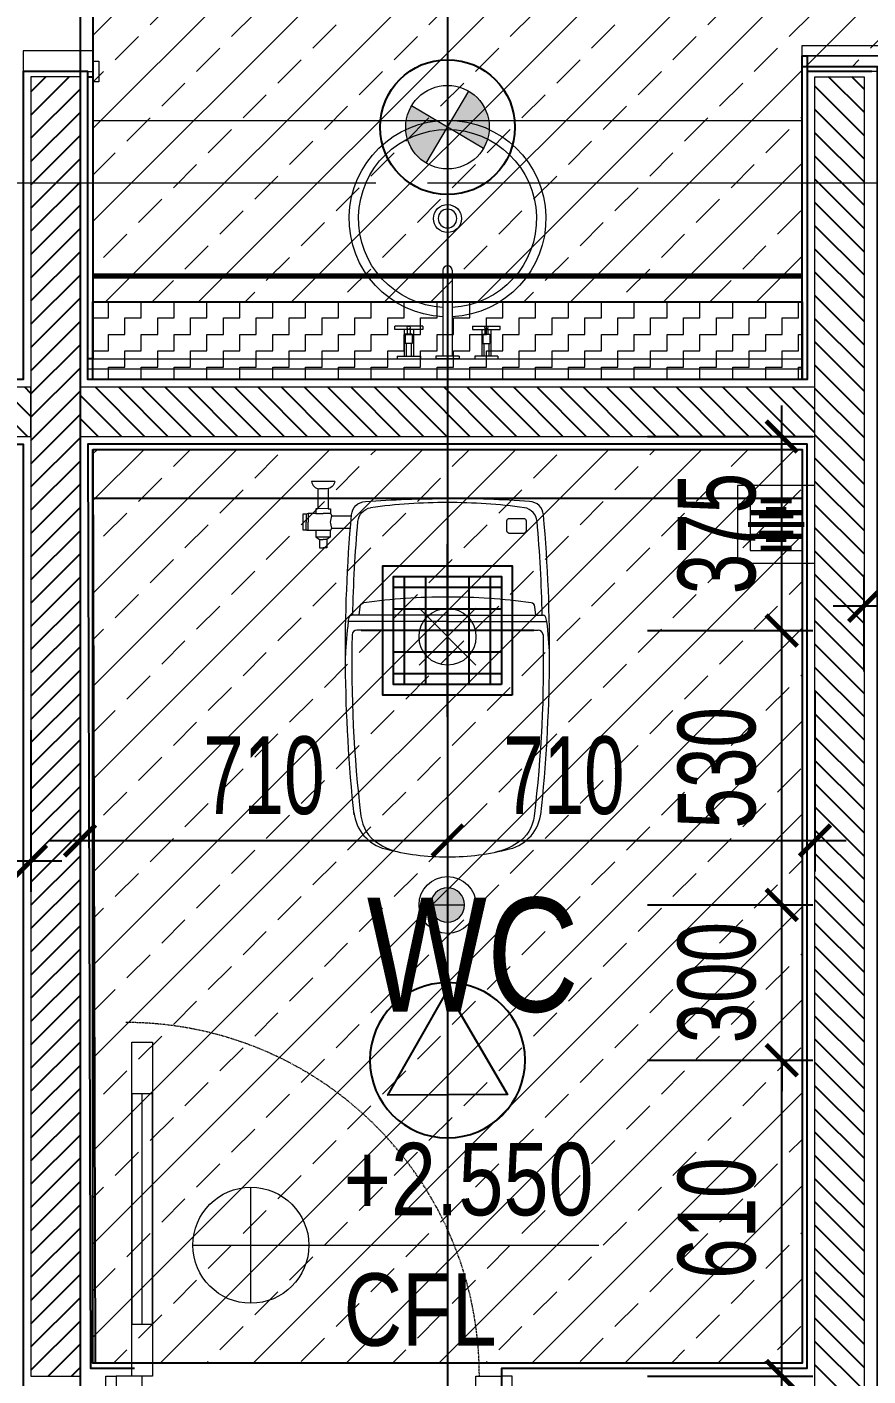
# Model space of a CAD drawing. Header units: millimetres. Extents: x -343543 to 400519, y -115663 to 104219.
# Drawn here: x -237072 to -235447, y 7695 to 10301 of the extents above; entities that cross this region are included whole.
import ezdxf
from ezdxf.enums import TextEntityAlignment as Align
from ezdxf.xclip import XClip

# ---------------------------------------------------------------- set-up
doc = ezdxf.new("R2010")
doc.units = ezdxf.units.MM
doc.header["$XCLIPFRAME"] = 0
for name, pattern in [('HIDDEN2', [0.1875, 0.125, -0.0625]), ('XREF MAT BANG TUONG XAY$0$01.Xref _MB T1$0$HIDDEN', [9.525, 6.35, -3.175]), ('XREF MAT BANG TUONG XAY$0$CENTER', [50.8, 31.75, -6.35, 6.35, -6.35])]:
    doc.linetypes.add(name, pattern=pattern)
doc.layers.get('0').update_dxf_attribs({"color": 231, "lineweight": 0})
doc.layers.get('DefPoints').update_dxf_attribs({"color": 191})
for name, color, linetype, lineweight in [('1-INNO-E-Emergency', 1, 'EME', 5), ('A-CLNG', 157, 'Continuous', 25), ('A-PATT', 252, 'Continuous', 9), ('A-SYMBOLS', 10, 'Continuous', 13), ('fix lighting', 2, 'Continuous', 5), ('SME-E-LTG-DIM', 55, 'Continuous', 18), ('XREF MAT BANG TUONG XAY$0$$0$A-WALL-INT', 8, 'Continuous', 9), ('XREF MAT BANG TUONG XAY$0$$1$A-TEXT', 8, 'Continuous', 25), ('XREF MAT BANG TUONG XAY$0$01.Xref _MB T1$0$A-DOOR', 8, 'Continuous', 9), ('XREF MAT BANG TUONG XAY$0$01.Xref _MB T1$0$A-FNSH', 8, 'Continuous', 9), ('XREF MAT BANG TUONG XAY$0$01.Xref _MB T1$0$A-FURN', 8, 'Continuous', 5), ('XREF MAT BANG TUONG XAY$0$01.Xref _MB T1$0$A-FURN @ 50', 8, 'Continuous', 5), ('XREF MAT BANG TUONG XAY$0$01.Xref _MB T1$0$A-FURN @ 75', 8, 'Continuous', 5), ('XREF MAT BANG TUONG XAY$0$01.Xref _MB T1$0$A-HIDD-LO', 8, 'XREF MAT BANG TUONG XAY$0$01.Xref _MB T1$0$HIDDEN', 9), ('XREF MAT BANG TUONG XAY$0$A-GRID', 8, 'XREF MAT BANG TUONG XAY$0$CENTER', 15), ('XREF MAT BANG TUONG XAY$0$A-WALL-INT', 8, 'Continuous', 9)]:
    doc.layers.add(name, color=color, linetype=linetype, lineweight=lineweight)
for name, color, linetype in [('EL - BLOCK - PA', 2, 'Continuous'), ('INNO-GIOTHAI', 20, 'Continuous'), ('XREF MAT BANG TUONG XAY$0$A-FNSH', 8, 'Continuous'), ('XREF MAT BANG TUONG XAY$0$A-FURN', 8, 'Continuous'), ('XREF MAT BANG TUONG XAY$0$A-PATT', 8, 'Continuous')]:
    doc.layers.add(name, color=color, linetype=linetype)
doc.styles.add('ROMANSssss', font='vntimeh.shx', dxfattribs={"width": 0.7})
doc.styles.add('SM-DIMTEXT', font='SME.shx', dxfattribs={"width": 0.7})
doc.styles.add('VTK _ Arial_2.5 mm', font='arial.ttf', dxfattribs={"width": 0.8, "height": 2.5})
doc.styles.add('XREF MAT BANG TUONG XAY$0$Arial', font='arial.ttf', dxfattribs={"width": 0.8})
doc.linetypes.add('EME', pattern='A,2463.214661,-165.6529,["E",ROMANSssss,S=300,R=360,X=0,Y=-153.361507],-321.423057,2528.257516', length=5478.548134)
doc.dimstyles.new('SDIM-100', dxfattribs={"dimscale": 100, "dimtxt": 2, "dimasz": 0.6, "dimexe": 0.6, "dimexo": 0.2, "dimgap": 0.5, "dimtad": 1, "dimdec": 0, "dimzin": 12, "dimtxsty": 'SM-DIMTEXT', "dimblk": 'ARCHTICK', "dimblk1": 'ARCHTICK', "dimblk2": 'ARCHTICK', "dimcen": 0.12, "dimdle": 0.6, "dimclrd": 7, "dimclre": 8, "dimadec": 0, "dimazin": 3, "dimtfac": 2, "dimtix": 1, "dimtmove": 1, "dimatfit": 3, "dimfxl": 1, "dimtzin": 0, "dimarcsym": 1})
pattern_1 = [(45, (-262854.02, -1e-05), (-89.80256, 89.80256), []), (45, (-262764.22, -1e-05), (-89.80256, 89.80256), [63.5, -31.75])]

# ---------------------------------------------------------------- blocks, each defined once
blk = doc.blocks.new('*U215')
at = {"layer": 'XREF MAT BANG TUONG XAY$0$A-PATT'}
h = blk.add_hatch(dxfattribs=at)
h.set_pattern_fill('ANSI31', color=8, scale=10)
h.set_pattern_definition([(45, (39556.79, -11178.564), (-22.45064, 22.45064), [])])
h.paths.add_polyline_path([(-38.7, 47.5), (4071.3, 47.5), (4071.3, -47.5), (-38.7, -47.5)])
at = {"layer": 'XREF MAT BANG TUONG XAY$0$A-WALL-INT', "color": 8}
blk.add_lwpolyline([(-38.7, 47.5), (4071.3, 47.5), (4071.3, -47.5), (-38.7, -47.5)], close=True, dxfattribs=at)
blk = doc.blocks.new('XREF MAT BANG TUONG XAY$0$00.xref_IKIGAI_Truc')
at = {"layer": 'XREF MAT BANG TUONG XAY$0$A-GRID', "color": 8, "ltscale": 20}
blk.add_lwpolyline([(-2907.5, 10000), (42750, 10000)], dxfattribs=at)
blk = doc.blocks.new('XREF MAT BANG TUONG XAY$0$xref_IKIGAI_Cot')
at = {"layer": 'XREF MAT BANG TUONG XAY$0$A-GRID', "color": 8, "ltscale": 20}
blk.add_lwpolyline([(-2907.5, 10000), (42750, 10000)], dxfattribs=at)
blk = doc.blocks.new('*U265')
at = {"layer": 'XREF MAT BANG TUONG XAY$0$A-PATT'}
h = blk.add_hatch(dxfattribs=at)
h.set_pattern_fill('ANSI31', color=8, scale=10)
h.set_pattern_definition([(45, (37956.79, -11178.564), (-22.45064, 22.45064), [])])
h.paths.add_polyline_path([(-38.7, 47.5), (2471.3, 47.5), (2471.3, -47.5), (-38.7, -47.5)])
at = {"layer": 'XREF MAT BANG TUONG XAY$0$A-WALL-INT', "color": 8}
blk.add_lwpolyline([(-38.7, 47.5), (2471.3, 47.5), (2471.3, -47.5), (-38.7, -47.5)], close=True, dxfattribs=at)
blk = doc.blocks.new('*U267')
at = {"color": 8}
blk.add_line((70, 100), (70, 545), dxfattribs=at)
for points in [[(50, 0), (50, 645), (90, 645), (90, 0)], [(50, 100), (90, 100), (90, 545), (50, 545)], [(20, -95), (80, -95), (80, -40), (70, -40), (70, 0), (20, 0)], [(765, -95), (705, -95), (705, -40), (715, -40), (715, 0), (765, 0)]]:
    blk.add_lwpolyline(points, close=True, dxfattribs=at)
at = {"layer": 'XREF MAT BANG TUONG XAY$0$01.Xref _MB T1$0$A-FNSH', "color": 8}
for points in [[(20, -95), (0, -95), (0, 0), (20, 0)], [(765, -95), (785, -95), (785, 0), (765, 0)]]:
    blk.add_lwpolyline(points, close=True, dxfattribs=at)
at = {"layer": 'XREF MAT BANG TUONG XAY$0$01.Xref _MB T1$0$A-HIDD-LO', "color": 8, "ltscale": 0.3}
blk.add_arc((38.6, 0), 682.9, 360, 90, dxfattribs=at)
blk = doc.blocks.new('*U269')
at = {"layer": 'XREF MAT BANG TUONG XAY$0$A-PATT'}
h = blk.add_hatch(dxfattribs=at)
h.set_pattern_fill('ANSI31', color=8, scale=10)
h.set_pattern_definition([(45, (36011.79, -11178.564), (-22.45064, 22.45064), [])])
h.paths.add_polyline_path([(-38.7, 47.5), (526.3, 47.5), (526.3, -47.5), (-38.7, -47.5)])
at = {"layer": 'XREF MAT BANG TUONG XAY$0$A-WALL-INT', "color": 8}
blk.add_lwpolyline([(-38.7, 47.5), (526.3, 47.5), (526.3, -47.5), (-38.7, -47.5)], close=True, dxfattribs=at)
blk = doc.blocks.new('*U270')
at = {"layer": 'XREF MAT BANG TUONG XAY$0$A-PATT'}
h = blk.add_hatch(dxfattribs=at)
h.set_pattern_fill('ANSI31', color=8, scale=10)
h.set_pattern_definition([(45, (36866.79, -11178.564), (-22.45064, 22.45064), [])])
h.paths.add_polyline_path([(-38.7, 47.5), (1381.3, 47.5), (1381.3, -47.5), (-38.7, -47.5)])
at = {"layer": 'XREF MAT BANG TUONG XAY$0$A-WALL-INT', "color": 8}
blk.add_lwpolyline([(-38.7, 47.5), (1381.3, 47.5), (1381.3, -47.5), (-38.7, -47.5)], close=True, dxfattribs=at)
blk = doc.blocks.new('XREF MAT BANG TUONG XAY$0$01.Xref _MB T1$0$Electronic toilet-bidet Princess PB-101S_top_dwgmodels.com')
at = {"color": 8, "ltscale": 0.25}
for p, q in [((245, -55), (355, 55)), ((245, 55), (355, -55))]:
    blk.add_line(p, q, dxfattribs=at)
at = {"color": 8}
for points in [[(644.3, 180.3, 0.04919), (64.7, 185.4, 0.368917), (38.5, 158.6, 0.0169), (33.1, 0)], [(258.6, 182.9, 0.01756), (77.1, 173, 0.340895), (50.7, 148.6, 0.074358)], [(270.8, 191.8), (263, 190.2, 0.299625), (258.6, 185.7, 1.218048)], [(296.4, 184.5, -0.035814), (646.7, 167.2, -0.219238), (698.3, 135.4, -0.098211), (716.5, 91.3)], [(258.6, 170.5), (242, 169, 0.356357), (234.3, 161.4)], [(71.5, 147, -0.414214), (76.3, 151.8), (95.5, 151.8)], [(95.5, 151.8, -0.414214), (100.3, 147), (100.3, 119.4, -0.414214), (95.5, 114.6), (76.3, 114.6, -0.414214), (71.5, 119.4), (71.5, 147)], [(644.3, -180.3, -0.04919), (64.7, -185.4, -0.368917), (38.5, -158.6, -0.0169), (33.1, 0)], [(296.4, -184.5, 0.035814), (646.7, -167.2, 0.219238), (698.3, -135.4, 0.098211), (716.5, -91.3)], [(258.6, -182.9, -0.01756), (77.1, -173, -0.340895), (50.7, -148.6, -0.074358)], [(258.6, -170.5), (242, -169, -0.356357), (234.3, -161.4)], [(270.8, -191.8), (263, -190.2, -0.299625), (258.6, -185.7, -1.218048)], [(0, -217.7, -0.356543), (14.2, -233.3)], [(0, -262.9, 0.356543), (14.2, -247.3)], [(14.2, -240.3, -0.004949), (14.3, -240.3), (14.3, -240.3)], [(62.2, -269.2, 0.141943), (63.2, -273.4, 0.425136)], [(94.7, -269.2, -0.141943), (93.7, -273.4, -0.425136)]]:
    blk.add_lwpolyline(points, format="xyb", dxfattribs=at)
for points in [[(258.6, 0), (258.6, 185.7)], [(270.8, 0), (270.8, 191.8)], [(287, 0), (287, 174.9)], [(258.6, 0), (258.6, -185.7)], [(270.8, 0), (270.8, -191.8)], [(287, 0), (287, -174.9)], [(62.2, -225.9), (66.6, -223.4), (66.6, -185.6)], [(94.7, -225.9), (90.3, -223.4), (90.3, -187.6)], [(0, -217.7), (0, -262.9)], [(14.3, -230.7), (52.7, -230.7), (52.5, -249.9), (14.1, -249.9)], [(14.2, -233.3), (14.2, -247.3)], [(52.6, -230.7), (52.6, -225.9), (62.2, -225.9), (62.2, -240.3)], [(94.7, -225.9), (94.7, -269.2), (78.4, -269.2)], [(107, -225.9), (94.7, -225.9)], [(107, -254.7), (107, -225.9)], [(107, -225.9), (112.1, -233.2), (112.1, -240.3)], [(112.1, -233.2), (128, -233.2), (128, -240.3)], [(52.6, -249.9), (52.6, -254.7), (62.2, -254.7), (62.2, -240.3)], [(62.2, -254.7), (62.2, -269.2), (78.4, -269.2)], [(94.7, -254.7), (107, -254.7)], [(107, -254.7), (112.1, -247.4), (112.1, -240.3)], [(112.1, -247.4), (128, -247.4), (128, -240.3)], [(63.2, -273.4), (78.4, -273.4)], [(63.2, -273.4), (63.2, -279.6), (93.7, -279.6), (93.7, -273.4)], [(93.7, -273.4), (78.4, -273.4)]]:
    blk.add_lwpolyline(points, dxfattribs=at)
at = {"color": 8, "ltscale": 0.25}
blk.add_circle((300, 0), 55, dxfattribs=at)
at = {"color": 8}
for centre, radius, start, end in [((352.2, -398.5), 595.9, 91.5209, 97.8464), ((296.6, 174.9), 9.61, 91.2734, 180), ((1427.3, 0), 1203.9, 172.2935, 180), ((630.9, 99.6), 81.7, 14.4484, 83.9556), ((1153, 0), 1112.3, 172.3207, 180), ((244.5, 0), 480.7, 0, 14.4484), ((1153, 0), 1112.3, 180, 187.6793), ((1427.3, 0), 1203.9, 180, 187.7065), ((244.5, 0), 480.7, 345.5516, 0), ((630.9, -99.6), 81.7, 276.0444, 345.5516), ((296.6, -174.9), 9.61, 180, 268.7266), ((352.2, 398.5), 595.9, 262.1536, 268.4791), ((78.4, -202.3), 24.2, 240.6973, 299.3027)]:
    blk.add_arc(centre, radius, start, end, dxfattribs=at)
blk = doc.blocks.new('XREF MAT BANG TUONG XAY$0$01.Xref _MB T1$0$YLD.Studio-01-146')
at = {"color": 8}
for p, q in [((-56.7, 102), (-63, 102)), ((-63, 48), (-63, 102)), ((-56.7, 48), (-56.7, 102)), ((-56.7, 84), (-5.4, 84)), ((-47.7, 81.7), (-29.7, 81.7)), ((-47.7, 68.3), (-47.7, 81.7)), ((-29.7, 68.3), (-29.7, 81.7)), ((-29.7, 79.9), (-5.4, 79.9)), ((-5.4, 97.5), (-5.4, 52.5)), ((-5.4, 97.5), (0, 97.5)), ((-56.7, 77.7), (-47.7, 77.7)), ((-56.7, 72.3), (-47.7, 72.3)), ((-56.7, 66), (-5.4, 66)), ((-47.7, 68.3), (-29.7, 68.3)), ((-29.7, 70.1), (-5.4, 70.1)), ((-5.4, 52.5), (0, 52.5)), ((-63, 48), (-56.7, 48)), ((-171, 8.9), (-5.4, 8.9)), ((-5.4, 22.4), (0, 22.4)), ((-5.4, -22.4), (-5.4, 22.4)), ((0, -22.4), (0, 22.4)), ((-171, -9.1), (-5.4, -9.1)), ((-5.4, -22.4), (0, -22.4)), ((-63, -48), (-56.7, -48)), ((-63, -48), (-63, -102)), ((-56.7, -48), (-56.7, -102)), ((-56.7, -66), (-5.4, -66)), ((-56.7, -72.3), (-47.7, -72.3)), ((-56.7, -77.7), (-47.7, -77.7)), ((-47.7, -68.3), (-47.7, -81.7)), ((-47.7, -68.3), (-29.7, -68.3)), ((-29.7, -68.3), (-29.7, -81.7)), ((-29.7, -70.1), (-5.4, -70.1)), ((-5.4, -52.5), (0, -52.5)), ((-5.4, -97.5), (-5.4, -52.5)), ((-56.7, -102), (-63, -102)), ((-56.7, -84), (-5.4, -84)), ((-47.7, -81.7), (-29.7, -81.7)), ((-29.7, -79.9), (-5.4, -79.9)), ((-5.4, -97.5), (0, -97.5))]:
    blk.add_line(p, q, dxfattribs=at)
blk.add_circle((-271, 0), 18, dxfattribs=at)
for radius, start, end in [(190, 2.6742, 357.2441), (172, 2.9543, 356.9555)]:
    blk.add_arc((-271, 0), radius, start, end, dxfattribs=at)
at = {"color": 8, "extrusion": (0, 0, -1)}
for centre, major_axis, start_param, end_param in [((-59.9, 75), (-2.23, 2.23), 3.926991, 10.210176), ((-271, 0), (-27, 0), 4.711725, 10.99491), ((-171, -0.1), (-9, 0.01), 4.710846, 7.852438), ((-59.9, -75), (-2.23, 2.23), 3.926991, 10.210176)]:
    blk.add_ellipse(centre, major_axis=major_axis, ratio=1, start_param=start_param, end_param=end_param, dxfattribs=at)
blk = doc.blocks.new('XREF MAT BANG TUONG XAY$0$01.Xref _MB T1$0$Drain')
at = {"color": 8}
blk.add_lwpolyline([(-1.2, -1.2), (1.2, -1.2), (1.2, 1.2), (-1.2, 1.2)], close=True, dxfattribs=at)
at = {"color": 8, "const_width": 0.16}
for points in [[(-0.365, 0.793), (-0.365, -0.793)], [(0, 0.873), (0, -0.873)], [(0.365, 0.793), (0.365, -0.793)], [(-0.731, 0.478), (-0.731, -0.478)], [(0.731, 0.478), (0.731, -0.478)]]:
    blk.add_lwpolyline(points, dxfattribs=at)
blk = doc.blocks.new('*U3484')
at = {"layer": 'XREF MAT BANG TUONG XAY$0$01.Xref _MB T1$0$A-FURN @ 50', "color": 8, "xscale": 41.66666666666719, "yscale": 41.66666666666719, "zscale": 41.66666666666719, "rotation": 90}
blk.add_blockref('XREF MAT BANG TUONG XAY$0$01.Xref _MB T1$0$Drain', (27230, 9340), dxfattribs=at)
at = {"layer": 'XREF MAT BANG TUONG XAY$0$01.Xref _MB T1$0$A-FURN @ 75', "color": 8, "xscale": 62.50000000000078, "yscale": 62.50000000000078, "zscale": 62.50000000000078, "rotation": 90}
blk.add_blockref('XREF MAT BANG TUONG XAY$0$01.Xref _MB T1$0$Drain', (27230, 9340), dxfattribs=at)
blk = doc.blocks.new('01.Xref _MB T1')
at = {"layer": 'XREF MAT BANG TUONG XAY$0$$0$A-WALL-INT', "color": 8}
for points in [[(25909.99203, 10255), (25774.99209, 10255), (25774.99209, 10215), (25909.99203, 10215)], [(28651.99146, 10244.9999), (27280.0013, 10244.9999), (27280.0013, 10264.9999), (28651.99146, 10264.9999)], [(25921.09184, 10195), (25909.99203, 10195), (25909.99203, 10235), (25921.09184, 10235)], [(27280.0013, 9640.00061), (25899.99203, 9640.00061), (25899.99203, 9660.00061), (27280.0013, 9660.00061)]]:
    blk.add_lwpolyline(points, close=True, dxfattribs=at)
at = {"layer": 'XREF MAT BANG TUONG XAY$0$01.Xref _MB T1$0$A-FURN', "color": 8}
for points in [[(27290.00131, 10244.9999), (28651.99146, 10244.9999), (28651.99146, 10214.9999), (27290.0013, 10215)], [(25909.99203, 9660.00061), (27280.00128, 9660.00061), (27280.00133, 10120.00061), (25909.99209, 10120.00061)]]:
    blk.add_lwpolyline(points, close=True, dxfattribs=at)
at = {"layer": 'XREF MAT BANG TUONG XAY$0$A-FNSH', "color": 8}
blk.add_lwpolyline([(27415.0013, 10215), (27290.0013, 10215), (27290.0013, 9620.00061), (25899.99203, 9620.00061), (25899.99203, 10215), (25774.99203, 10215), (25774.99203, 9620.0006), (25214.99202, 9620.00059), (25214.9921, 9495.0006), (25774.99203, 9495.00061), (25774.99203, 7290), (25899.99203, 7290), (25899.99203, 7584.12066), (25954.99208, 7584.65759)], dxfattribs=at)
for points in [[(25909.99203, 9660.00061), (25899.99203, 9660.00061), (25899.99203, 10205), (25909.99203, 10205)], [(25910.04855, 9485.00061), (27279.99182, 9485.00061), (27279.96356, 9390.00061), (25910.02029, 9390.00061)], [(26961.71233, 7719.99977), (25914.93563, 7719.99999), (25910.04855, 9485.00061), (27279.99182, 9485.00061), (27279.99182, 7719.99998)]]:
    blk.add_lwpolyline(points, close=True, dxfattribs=at)
at = {"layer": 'XREF MAT BANG TUONG XAY$0$A-FURN', "color": 8}
blk.add_lwpolyline([(27280.0013, 10244.9999), (27290.0013, 10244.9999), (27290.0013, 9620.00061), (27280.0013, 9620.00061)], close=True, dxfattribs=at)
blk.add_lwpolyline([(27289.99182, 6095.00054), (27289.99182, 7584.99999), (26699.99209, 7584.9996), (26699.99209, 7709.9996), (27289.99182, 7709.99999), (27289.99182, 9495.00061), (25900.02594, 9495.00061), (25904.95819, 7710), (25989.99197, 7709.99998)], dxfattribs=at)
at = {"color": 8}
blk.add_blockref('XREF MAT BANG TUONG XAY$0$00.xref_IKIGAI_Truc', (0.00011, 0), dxfattribs=at)
ref = blk.add_blockref('XREF MAT BANG TUONG XAY$0$xref_IKIGAI_Cot', (-0.00927, -0.00001), dxfattribs=at)
XClip(ref).set_block_clipping_path([(-1610.3425959283, -2225.6693134198), (41829.1295208634, 21555.8819575264)])
at = {"layer": 'XREF MAT BANG TUONG XAY$0$01.Xref _MB T1$0$A-DOOR', "color": 8, "extrusion": (2.81943e-13, 1.42352e-14, -1), "xscale": -1, "zscale": -1, "rotation": 359.9999623331527}
blk.add_blockref('*U267', (-25934.99202, 7694.99997, 0), dxfattribs=at)
at = {"layer": 'XREF MAT BANG TUONG XAY$0$01.Xref _MB T1$0$A-FURN', "color": 8, "xscale": -1, "rotation": 90}
blk.add_blockref('XREF MAT BANG TUONG XAY$0$01.Xref _MB T1$0$YLD.Studio-01-146', (26594.99192, 9660.00061), dxfattribs=at)
at = {"layer": 'XREF MAT BANG TUONG XAY$0$01.Xref _MB T1$0$A-FURN', "color": 8, "rotation": 270}
blk.add_blockref('XREF MAT BANG TUONG XAY$0$01.Xref _MB T1$0$Electronic toilet-bidet Princess PB-101S_top_dwgmodels.com', (26594.99192, 9423.12528), dxfattribs=at)
at = {"layer": 'XREF MAT BANG TUONG XAY$0$01.Xref _MB T1$0$A-FURN', "linetype": 'Continuous'}
blk.add_blockref('*U3484', (0, 0), dxfattribs=at)
at = {"layer": 'XREF MAT BANG TUONG XAY$0$A-FURN', "color": 8, "xscale": -1}
for name, p, rotation in [('*U265', (25837.49203, 7733.69831), 270), ('*U269', (25263.69039, 9557.5006), 180), ('*U270', (25923.69034, 9557.50061), 180)]:
    blk.add_blockref(name, p, dxfattribs=dict(at, rotation=rotation))
at = {"layer": 'XREF MAT BANG TUONG XAY$0$A-FURN', "color": 8, "rotation": 90.00000000000001}
blk.add_blockref('*U215', (27352.49182, 6133.69831), dxfattribs=at)
at = {"layer": 'XREF MAT BANG TUONG XAY$0$$1$A-TEXT', "color": 8, "style": 'XREF MAT BANG TUONG XAY$0$Arial', "width": 0.8}
blk.add_text('WC', height=220, dxfattribs=at).set_placement((26439.10165, 8398.85563))
blk = doc.blocks.new('_ArchTick')
at = {"color": 0, "linetype": 'ByBlock', "const_width": 0.15}
blk.add_lwpolyline([(-0.5, -0.5), (0.5, 0.5)], dxfattribs=at)
blk = doc.blocks.new('*D1135')
at = {"layer": 'DefPoints', "color": 0, "transparency": 16777216}
for p in [(-238006.5, 8962.4), (-237064, 8962.4), (-237064, 8690.1)]:
    blk.add_point(p, dxfattribs=at)
at = {"layer": 'SME-E-LTG-DIM', "color": 8, "lineweight": -2, "transparency": 16777216}
for p, q in [((-238006.5, 8942.4), (-238006.5, 8630.1)), ((-237064, 8942.4), (-237064, 8630.1))]:
    blk.add_line(p, q, dxfattribs=at)
at = {"layer": 'SME-E-LTG-DIM', "color": 7, "lineweight": -2, "transparency": 16777216}
blk.add_line((-238066.5, 8690.1), (-237004, 8690.1), dxfattribs=at)
at = {"layer": 'SME-E-LTG-DIM', "color": 7, "lineweight": -2, "transparency": 16777216, "xscale": 60, "yscale": 60, "zscale": 60, "rotation": 180}
blk.add_blockref('_ArchTick', (-238006.5, 8690.1), dxfattribs=at)
at = {"layer": 'SME-E-LTG-DIM', "color": 7, "lineweight": -2, "transparency": 16777216, "xscale": 60, "yscale": 60, "zscale": 60}
blk.add_blockref('_ArchTick', (-237064, 8690.1), dxfattribs=at)
at = {"layer": 'SME-E-LTG-DIM', "color": 0, "transparency": 16777216, "insert": (-237535.3, 8822.2), "char_height": 150, "attachment_point": 5, "style": 'SM-DIMTEXT'}
blk.add_mtext('{\\fArial|b0|i0|c163|p34;EQ}', dxfattribs=at)
blk = doc.blocks.new('*D1194')
at = {"layer": 'DefPoints', "color": 0, "transparency": 16777216}
for p in [(-235892.3, 8305), (-235613.2, 8305), (-235892.3, 7695)]:
    blk.add_point(p, dxfattribs=at)
at = {"layer": 'SME-E-LTG-DIM', "color": 7, "lineweight": -2, "transparency": 16777216}
blk.add_line((-235613.2, 7635), (-235613.2, 8365), dxfattribs=at)
at = {"layer": 'SME-E-LTG-DIM', "color": 8, "lineweight": -2, "transparency": 16777216}
for p, q in [((-235872.3, 8305), (-235553.2, 8305)), ((-235872.3, 7695), (-235553.2, 7695))]:
    blk.add_line(p, q, dxfattribs=at)
at = {"layer": 'SME-E-LTG-DIM', "color": 7, "lineweight": -2, "transparency": 16777216, "xscale": 60, "yscale": 60, "zscale": 60}
for p, rotation in [((-235613.2, 8305), 90), ((-235613.2, 7695), 270)]:
    blk.add_blockref('_ArchTick', p, dxfattribs=dict(at, rotation=rotation))
at = {"layer": 'SME-E-LTG-DIM', "color": 0, "transparency": 16777216, "insert": (-235738.2, 8000), "char_height": 150, "attachment_point": 5, "rotation": 90, "style": 'SM-DIMTEXT'}
blk.add_mtext('610', dxfattribs=at)
blk = doc.blocks.new('*D1195')
at = {"layer": 'DefPoints', "color": 0, "transparency": 16777216}
for p in [(-235892.3, 8605), (-235613.2, 8605), (-235892.3, 8305)]:
    blk.add_point(p, dxfattribs=at)
at = {"layer": 'SME-E-LTG-DIM', "color": 7, "lineweight": -2, "transparency": 16777216}
for p, q in [((-235613.2, 8605), (-235613.2, 8665)), ((-235613.2, 8305), (-235613.2, 8605)), ((-235613.2, 8305), (-235613.2, 8245))]:
    blk.add_line(p, q, dxfattribs=at)
at = {"layer": 'SME-E-LTG-DIM', "color": 8, "lineweight": -2, "transparency": 16777216}
for p, q in [((-235872.3, 8605), (-235553.2, 8605)), ((-235872.3, 8305), (-235553.2, 8305))]:
    blk.add_line(p, q, dxfattribs=at)
at = {"layer": 'SME-E-LTG-DIM', "color": 7, "lineweight": -2, "transparency": 16777216, "xscale": 60, "yscale": 60, "zscale": 60}
for p, rotation in [((-235613.2, 8605), 270), ((-235613.2, 8305), 90)]:
    blk.add_blockref('_ArchTick', p, dxfattribs=dict(at, rotation=rotation))
at = {"layer": 'SME-E-LTG-DIM', "color": 0, "transparency": 16777216, "insert": (-235738.2, 8455), "char_height": 150, "attachment_point": 5, "rotation": 90, "style": 'SM-DIMTEXT'}
blk.add_mtext('300', dxfattribs=at)
blk = doc.blocks.new('*D1196')
at = {"layer": 'DefPoints', "color": 0, "transparency": 16777216}
for p in [(-235892.3, 9135), (-235613.2, 9135), (-235892.3, 8605)]:
    blk.add_point(p, dxfattribs=at)
at = {"layer": 'SME-E-LTG-DIM', "color": 7, "lineweight": -2, "transparency": 16777216}
blk.add_line((-235613.2, 8545), (-235613.2, 9195), dxfattribs=at)
at = {"layer": 'SME-E-LTG-DIM', "color": 8, "lineweight": -2, "transparency": 16777216}
for p, q in [((-235872.3, 9135), (-235553.2, 9135)), ((-235872.3, 8605), (-235553.2, 8605))]:
    blk.add_line(p, q, dxfattribs=at)
at = {"layer": 'SME-E-LTG-DIM', "color": 7, "lineweight": -2, "transparency": 16777216, "xscale": 60, "yscale": 60, "zscale": 60}
for p, rotation in [((-235613.2, 9135), 90), ((-235613.2, 8605), 270)]:
    blk.add_blockref('_ArchTick', p, dxfattribs=dict(at, rotation=rotation))
at = {"layer": 'SME-E-LTG-DIM', "color": 0, "transparency": 16777216, "insert": (-235738.2, 8870), "char_height": 150, "attachment_point": 5, "rotation": 90, "style": 'SM-DIMTEXT'}
blk.add_mtext('530', dxfattribs=at)
blk = doc.blocks.new('*D1197')
at = {"layer": 'DefPoints', "color": 0, "transparency": 16777216}
for p in [(-235892.3, 9510), (-235613.2, 9510), (-235892.3, 9135)]:
    blk.add_point(p, dxfattribs=at)
at = {"layer": 'SME-E-LTG-DIM', "color": 7, "lineweight": -2, "transparency": 16777216}
blk.add_line((-235613.2, 9075), (-235613.2, 9570), dxfattribs=at)
at = {"layer": 'SME-E-LTG-DIM', "color": 8, "lineweight": -2, "transparency": 16777216}
for p, q in [((-235872.3, 9510), (-235553.2, 9510)), ((-235872.3, 9135), (-235553.2, 9135))]:
    blk.add_line(p, q, dxfattribs=at)
at = {"layer": 'SME-E-LTG-DIM', "color": 7, "lineweight": -2, "transparency": 16777216, "xscale": 60, "yscale": 60, "zscale": 60}
for p, rotation in [((-235613.2, 9510), 90), ((-235613.2, 9135), 270)]:
    blk.add_blockref('_ArchTick', p, dxfattribs=dict(at, rotation=rotation))
at = {"layer": 'SME-E-LTG-DIM', "color": 0, "transparency": 16777216, "insert": (-235738.2, 9322.5), "char_height": 150, "attachment_point": 5, "rotation": 90, "style": 'SM-DIMTEXT'}
blk.add_mtext('375', dxfattribs=at)
blk = doc.blocks.new('*D1198')
at = {"layer": 'DefPoints', "color": 0, "transparency": 16777216}
for p in [(-236969, 9190), (-236259, 8968.3), (-236259, 8729.6)]:
    blk.add_point(p, dxfattribs=at)
at = {"layer": 'SME-E-LTG-DIM', "color": 8, "lineweight": -2, "transparency": 16777216}
for p, q in [((-236969, 9170), (-236969, 8669.6)), ((-236259, 8948.3), (-236259, 8669.6))]:
    blk.add_line(p, q, dxfattribs=at)
at = {"layer": 'SME-E-LTG-DIM', "color": 7, "lineweight": -2, "transparency": 16777216}
blk.add_line((-237029, 8729.6), (-236199, 8729.6), dxfattribs=at)
at = {"layer": 'SME-E-LTG-DIM', "color": 7, "lineweight": -2, "transparency": 16777216, "xscale": 60, "yscale": 60, "zscale": 60, "rotation": 180}
blk.add_blockref('_ArchTick', (-236969, 8729.6), dxfattribs=at)
at = {"layer": 'SME-E-LTG-DIM', "color": 7, "lineweight": -2, "transparency": 16777216, "xscale": 60, "yscale": 60, "zscale": 60}
blk.add_blockref('_ArchTick', (-236259, 8729.6), dxfattribs=at)
at = {"layer": 'SME-E-LTG-DIM', "color": 0, "transparency": 16777216, "insert": (-236614, 8854.6), "char_height": 150, "attachment_point": 5, "style": 'SM-DIMTEXT'}
blk.add_mtext('710', dxfattribs=at)
blk = doc.blocks.new('*D1199')
at = {"layer": 'DefPoints', "color": 0, "transparency": 16777216}
for p in [(-235549, 9038.9), (-236259, 8968.3), (-235549, 8729.6)]:
    blk.add_point(p, dxfattribs=at)
at = {"layer": 'SME-E-LTG-DIM', "color": 8, "lineweight": -2, "transparency": 16777216}
for p, q in [((-235549, 9018.9), (-235549, 8669.6)), ((-236259, 8948.3), (-236259, 8669.6))]:
    blk.add_line(p, q, dxfattribs=at)
at = {"layer": 'SME-E-LTG-DIM', "color": 7, "lineweight": -2, "transparency": 16777216}
blk.add_line((-236319, 8729.6), (-235489, 8729.6), dxfattribs=at)
at = {"layer": 'SME-E-LTG-DIM', "color": 7, "lineweight": -2, "transparency": 16777216, "xscale": 60, "yscale": 60, "zscale": 60, "rotation": 180}
blk.add_blockref('_ArchTick', (-236259, 8729.6), dxfattribs=at)
at = {"layer": 'SME-E-LTG-DIM', "color": 7, "lineweight": -2, "transparency": 16777216, "xscale": 60, "yscale": 60, "zscale": 60}
blk.add_blockref('_ArchTick', (-235549, 8729.6), dxfattribs=at)
at = {"layer": 'SME-E-LTG-DIM', "color": 0, "transparency": 16777216, "insert": (-236034.2, 8854.6), "char_height": 150, "attachment_point": 5, "style": 'SM-DIMTEXT'}
blk.add_mtext('710', dxfattribs=at)
blk = doc.blocks.new('*D1244')
at = {"layer": 'DefPoints', "color": 0, "transparency": 16777216}
for p in [(-236969, 11325), (-236259, 10758.2), (-236259, 0)]:
    blk.add_point(p, dxfattribs=at)
at = {"layer": 'SME-E-LTG-DIM', "color": 8, "lineweight": -2, "transparency": 16777216}
for p, q in [((-236969, 11305), (-236969, -60)), ((-236259, 10738.2), (-236259, -60))]:
    blk.add_line(p, q, dxfattribs=at)
at = {"layer": 'SME-E-LTG-DIM', "color": 7, "lineweight": -2, "transparency": 16777216}
blk.add_line((-237029, 0), (-236199, 0), dxfattribs=at)
at = {"layer": 'SME-E-LTG-DIM', "color": 7, "lineweight": -2, "transparency": 16777216, "xscale": 60, "yscale": 60, "zscale": 60, "rotation": 180}
blk.add_blockref('_ArchTick', (-236969, 0), dxfattribs=at)
at = {"layer": 'SME-E-LTG-DIM', "color": 7, "lineweight": -2, "transparency": 16777216, "xscale": 60, "yscale": 60, "zscale": 60}
blk.add_blockref('_ArchTick', (-236259, 0), dxfattribs=at)
at = {"layer": 'SME-E-LTG-DIM', "color": 0, "transparency": 16777216, "insert": (-236614, 125), "char_height": 150, "attachment_point": 5, "style": 'SM-DIMTEXT'}
blk.add_mtext('710', dxfattribs=at)
blk = doc.blocks.new('*D1259')
at = {"layer": 'DefPoints', "color": 0, "transparency": 16777216}
for p in [(-234339, 9182.9), (-235454, 9036.3), (-234339, 8990)]:
    blk.add_point(p, dxfattribs=at)
at = {"layer": 'SME-E-LTG-DIM', "color": 8, "lineweight": -2, "transparency": 16777216}
for p, q in [((-235454, 9056.3), (-235454, 9242.9)), ((-234339, 9010), (-234339, 9242.9))]:
    blk.add_line(p, q, dxfattribs=at)
at = {"layer": 'SME-E-LTG-DIM', "color": 7, "lineweight": -2, "transparency": 16777216}
blk.add_line((-235514, 9182.9), (-234279, 9182.9), dxfattribs=at)
at = {"layer": 'SME-E-LTG-DIM', "color": 7, "lineweight": -2, "transparency": 16777216, "xscale": 60, "yscale": 60, "zscale": 60, "rotation": 180}
blk.add_blockref('_ArchTick', (-235454, 9182.9), dxfattribs=at)
at = {"layer": 'SME-E-LTG-DIM', "color": 7, "lineweight": -2, "transparency": 16777216, "xscale": 60, "yscale": 60, "zscale": 60}
blk.add_blockref('_ArchTick', (-234339, 9182.9), dxfattribs=at)
at = {"layer": 'SME-E-LTG-DIM', "color": 0, "transparency": 16777216, "insert": (-234896.5, 9307.9), "char_height": 150, "attachment_point": 5, "style": 'SM-DIMTEXT'}
blk.add_mtext('1115', dxfattribs=at)
blk = doc.blocks.new('Den downligh su co')
at = {"layer": '1-INNO-E-Emergency'}
h = blk.add_hatch(color=1, dxfattribs=at)
h.dxf.hatch_style = 1
h.paths.add_polyline_path([(-51.3, 51.3), (0, 0), (51.3, 51.3, 0.414214)])
h.paths.add_polyline_path([(0, 0), (-51.3, -51.3, 0.414214), (51.3, -51.3)])
at = {"layer": '1-INNO-E-Emergency', "color": 1}
for points in [[(-51.3, 51.3), (51.3, -51.3)], [(-51.3, -51.3), (51.3, 51.3)]]:
    blk.add_lwpolyline(points, dxfattribs=at)
blk.add_circle((0, 0), 72.5, dxfattribs=at)
at = {"layer": 'DefPoints', "ltscale": 5}
blk.add_circle((0, 0), 117.2, dxfattribs=at)
blk = doc.blocks.new('Exit su co')
at = {"layer": '1-INNO-E-Emergency', "xscale": 1.11227586206897, "yscale": 1.11227586206897, "zscale": 1.11227586206897, "rotation": 104.2273817828765}
blk.add_blockref('Den downligh su co', (26595, 10110), dxfattribs=at)
blk = doc.blocks.new('XR-TRAN_SANH$0$A$C896e62ca')
at = {"layer": 'A-PATT', "true_color": 0x848484}
h = blk.add_hatch(color=252, dxfattribs=at)
h.dxf.hatch_style = 1
edge = h.paths.add_edge_path()
edge.add_arc((0, 0), 33, 0, 360)
at = {"color": 0, "linetype": 'ByBlock'}
for p, q in [((0, 33), (0, -33)), ((33, 0), (-33, 0))]:
    blk.add_line(p, q, dxfattribs=at)
blk.add_circle((0, 0), 33, dxfattribs=at)
for start, end in [(90, 270), (270, 90)]:
    blk.add_arc((0, 0), 55, start, end, dxfattribs=at)
blk = doc.blocks.new('CUA GIO HOI')
at = {"linetype": 'Continuous'}
for p, q in [((104.2, 83.3), (-104.2, 83.3)), ((-83.3, 104.2), (-83.3, -104.2)), ((-41.7, 104.2), (-41.7, -104.2)), ((0, 104.2), (0, -104.2)), ((41.7, 104.2), (41.7, -104.2)), ((83.3, 104.2), (83.3, -104.2)), ((104.2, 41.7), (-104.2, 41.7)), ((104.2, 0), (-104.2, 0)), ((104.2, -41.7), (-104.2, -41.7)), ((104.2, -83.3), (-104.2, -83.3))]:
    blk.add_line(p, q, dxfattribs=at)
at = {"flags": 128}
for points in [[(0, 166.7), (0, -166.7)], [(166.7, 0), (-166.7, 0)]]:
    blk.add_lwpolyline(points, dxfattribs=at)
for points in [[(125, 125), (-125, 125), (-125, -125), (125, -125)], [(104.2, 104.2), (-104.2, 104.2), (-104.2, -104.2), (104.2, -104.2)]]:
    blk.add_lwpolyline(points, close=True, dxfattribs=at)
blk = doc.blocks.new('C-SPEAKER')
at = {"color": 0, "ltscale": 3}
blk.add_lwpolyline([(0, 88.9), (-77, -44.4), (77, -44.4)], close=True, dxfattribs=at)
blk.add_circle((0, 0), 100, dxfattribs=at)
blk = doc.blocks.new('*U1475')
blk.add_line((-2, 0), (12, 0))
blk.add_lwpolyline([(0, -2), (0, 2)])
at = {"layer": 'A-SYMBOLS'}
blk.add_circle((0, 0), 2, dxfattribs=at)
at = {"color": 7, "style": 'VTK _ Arial_2.5 mm', "width": 0.8, "flags": 4}
blk.add_attdef('FINISHFLOORLEVEL', text='', height=2.5, dxfattribs=at).set_placement((3.2, 3.532), align=Align.TOP_LEFT)
blk.add_attdef('NAMEOFLEVEL', (3.2, -3.468), '', height=2.5, dxfattribs=at)

msp = doc.modelspace()

# ---------------------------------------------------------------- block references
at = {"layer": 'A-SYMBOLS'}
msp.add_blockref('01.Xref _MB T1', (-262854, 0), dxfattribs=at)

# ---------------------------------------------------------------- next in the draw order: hatches: boundary and pattern name
at = {"layer": 'A-PATT'}
h = msp.add_hatch(dxfattribs=at)
h.set_pattern_fill('ANSI33', color=256, scale=20, double=1)
h.set_pattern_definition(pattern_1)
h.paths.add_polyline_path([(-231359, 10215), (-231359, 11225), (-236944, 11225), (-236944, 9770), (-235574, 9770), (-235574, 10225), (-235429, 10225), (-235429, 6235), (-231824, 6235), (-231824, 6430), (-231474, 6430), (-231474, 9785), (-231664, 9785), (-231664, 10215)])
h = msp.add_hatch(dxfattribs=at)
h.set_pattern_fill('ZIGZAG', color=256, scale=10)
h.set_pattern_definition([(0, (-262854.025, -40), (31.75, 31.75), [31.75, -31.75]), (90, (-262822.275, -40), (-31.75, 31.75), [31.75, -31.75])])
h.paths.add_polyline_path([(-236944, 9770), (-235574, 9770), (-235574, 9620), (-236944, 9620)])
h = msp.add_hatch(dxfattribs=at)
h.set_pattern_fill('ANSI33', color=256, scale=20, double=1)
h.set_pattern_definition(pattern_1)
h.paths.add_polyline_path([(-236944, 9485), (-235574, 9485), (-235574, 7720), (-236944, 7720)])
h.paths.add_polyline_path([(-235574, 7575), (-235574, 6235), (-236829, 6235), (-236829, 6325), (-236944, 6325), (-236944, 7574.2)])

# ---------------------------------------------------------------- next in the draw order: linework, layer by layer
at = {"layer": 'A-CLNG', "color": 251}
for points in [[(-231359, 10215), (-231359.1, 11324.8), (-236944.1, 11324.8), (-236944, 9770), (-235574, 9770), (-235574, 10225), (-235429, 10225), (-235429, 6235), (-233164, 6235), (-233164, 6235), (-232834, 6235), (-232834, 6235), (-231824, 6235), (-231824, 6430), (-231474, 6430), (-231474, 9785), (-231664, 9785), (-231664, 10215)], [(-236944, 9770), (-235574, 9770), (-235574, 9620), (-236944, 9620)], [(-236944, 9485), (-235574, 9485), (-235574, 7720), (-236944, 7720)]]:
    msp.add_lwpolyline(points, close=True, dxfattribs=at)
at = {"layer": 'fix lighting', "color": 1, "linetype": 'HIDDEN2', "true_color": 0xff0000, "const_width": 10}
msp.add_lwpolyline([(-235574, 9820), (-236944, 9820)], dxfattribs=at)

# ---------------------------------------------------------------- next in the draw order: block references
at = {"layer": 'A-SYMBOLS'}
ref = msp.add_blockref('*U1475', (-236638.9, 7947.6), dxfattribs=dict(at, xscale=56, yscale=56, zscale=56))
ref.add_attrib('FINISHFLOORLEVEL', '+2.550', dxfattribs={"layer": '0', "color": 7, "height": 140, "style": 'VTK _ Arial_2.5 mm', "width": 0.8}).set_placement((-236459.7, 8145.4), align=Align.TOP_LEFT)
ref.add_attrib('NAMEOFLEVEL', 'CFL', (-236459.7, 7753.4), dxfattribs={"layer": '0', "color": 7, "height": 140, "style": 'VTK _ Arial_2.5 mm', "width": 0.8})
at = {"layer": 'EL - BLOCK - PA', "linetype": 'ByBlock', "xscale": -1.5, "yscale": 1.5, "zscale": 1.5, "rotation": 0.3584313773466707}
msp.add_blockref('C-SPEAKER', (-236259, 8305), dxfattribs=at)
at = {"layer": 'fix lighting'}
msp.add_blockref('Exit su co', (-262854, -2.5), dxfattribs=at)
at = {"layer": 'fix lighting', "xscale": -1}
msp.add_blockref('XR-TRAN_SANH$0$A$C896e62ca', (-236259, 8605), dxfattribs=at)
at = {"layer": 'INNO-GIOTHAI', "xscale": -1, "rotation": 180}
msp.add_blockref('CUA GIO HOI', (-236259, 9135), dxfattribs=at)

# ---------------------------------------------------------------- next in the draw order: dimensions: what is measured, and where the dimension line sits
at = {"layer": 'SME-E-LTG-DIM'}
for base, p1, p2, picture, middle in [((-236259, 0), (-236969, 11325), (-236259, 10758.2), '*D1244', (-236614, 125)), ((-234339, 9182.9), (-235454, 9036.3), (-234339, 8990), '*D1259', (-234896.5, 9307.9)), ((-236259, 8729.6), (-236969, 9190), (-236259, 8968.3), '*D1198', (-236614, 8854.6))]:
    dim = msp.add_linear_dim(base=base, p1=p1, p2=p2, dimstyle='SDIM-100', override={"dimtxt": 1.5, "dimtfill": 0}, dxfattribs=at)
    dim.commit()
    dim.dimension.update_dxf_attribs({"geometry": picture, "text_midpoint": middle})
for base, p1, p2, picture, middle in [((-235613.2, 9510), (-235892.3, 9135), (-235892.3, 9510), '*D1197', (-235738.2, 9322.5)), ((-235613.2, 9135), (-235892.3, 8605), (-235892.3, 9135), '*D1196', (-235738.2, 8870)), ((-235613.2, 8605), (-235892.3, 8305), (-235892.3, 8605), '*D1195', (-235738.2, 8455)), ((-235613.2, 8305), (-235892.3, 7695), (-235892.3, 8305), '*D1194', (-235738.2, 8000))]:
    dim = msp.add_linear_dim(base=base, p1=p1, p2=p2, angle=90, dimstyle='SDIM-100', override={"dimtxt": 1.5, "dimtfill": 0}, dxfattribs=at)
    dim.commit()
    dim.dimension.update_dxf_attribs({"geometry": picture, "text_midpoint": middle})
dim = msp.add_linear_dim(base=(-235549, 8729.6), p1=(-236259, 8968.3), p2=(-235549, 9038.9), dimstyle='SDIM-100', override={"dimtxt": 1.5, "dimtfill": 0}, dxfattribs=at)
dim.commit()
dim.dimension.update_dxf_attribs({"geometry": '*D1199', "text_midpoint": (-236034.2, 8729.6), "dimtype": 160})
dim = msp.add_linear_dim(base=(-237064, 8690.1), p1=(-238006.5, 8962.4), p2=(-237064, 8962.4), text='{\\fArial|b0|i0|c163|p34;EQ}', dimstyle='SDIM-100', override={"dimtxt": 1.5, "dimtfill": 0}, dxfattribs=at)
dim.commit()
dim.dimension.update_dxf_attribs({"geometry": '*D1135', "text_midpoint": (-237535.3, 8822.2)})

doc.saveas('drawing.dxf')
